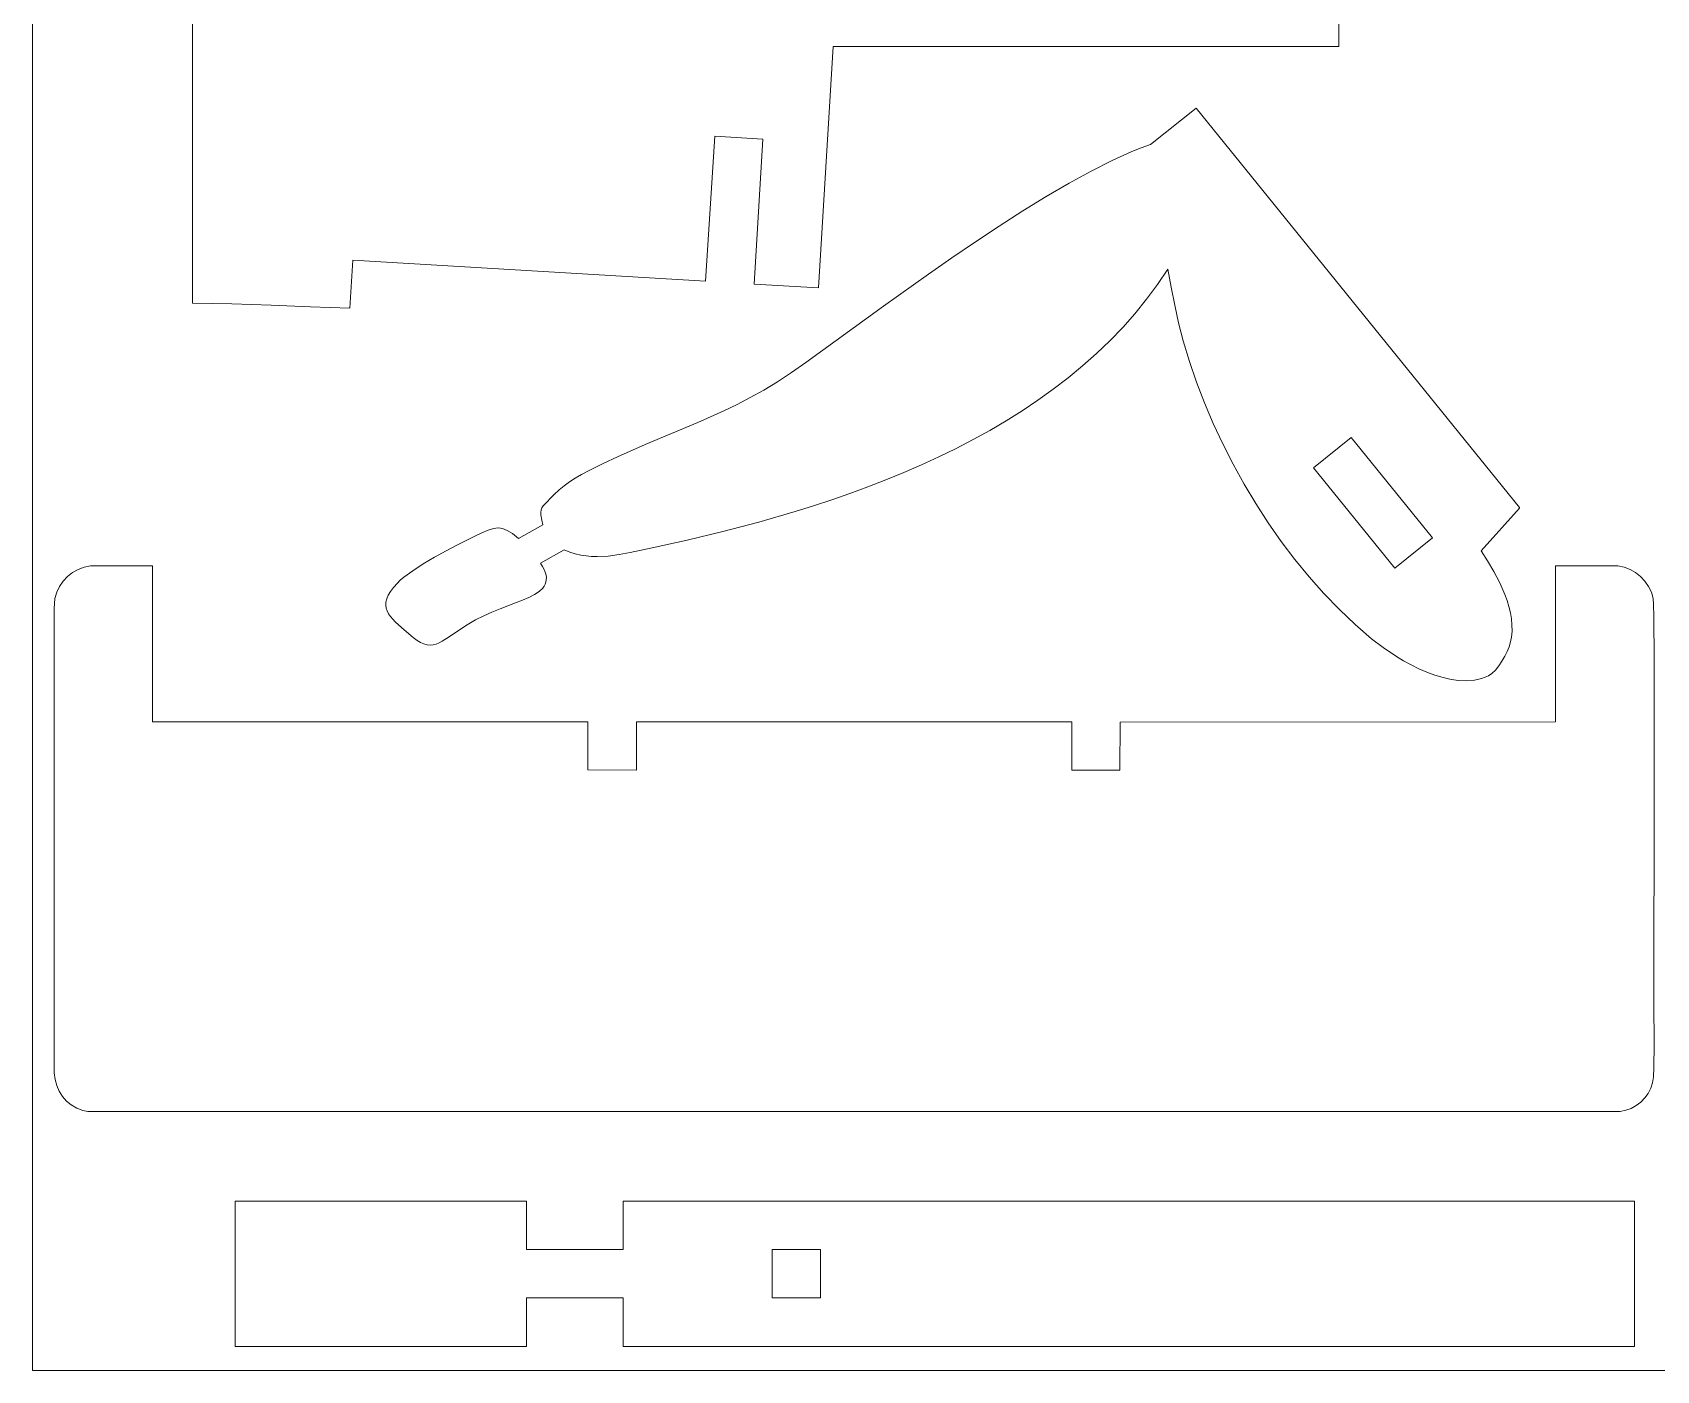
# Model space of a CAD drawing. Header units: centimetres. Extents: x -55 to 59, y -21 to 8.
# Drawn here: x 7.42 to 17.5, y -21.38 to -13.08 of the extents above; entities that cross this region are included whole.
import ezdxf

# ---------------------------------------------------------------- set-up
doc = ezdxf.new("R2010")
doc.units = ezdxf.units.CM
doc.header["$MEASUREMENT"] = 0
doc.layers.add('Camada 1', color=7, linetype='Continuous')

msp = doc.modelspace()

# ---------------------------------------------------------------- linework, layer by layer
at = {"layer": 'Camada 1', "color": 1, "lineweight": 0}
msp.add_lwpolyline([(7.41859, -21.38276), (28.41859, -21.38276), (28.41859, 8.31724), (7.41859, 8.31724), (7.41859, -21.38276)], close=True, dxfattribs=at)
at = {"layer": 'Camada 1', "color": 3, "lineweight": 9}
for points, knots in [([(10.12135, -11.22355), (10.12135, -11.22355), (10.15124, -11.52232), (10.15124, -11.52232), (10.15124, -11.52232), (10.15124, -11.52232), (8.41151, -11.6964), (8.41151, -11.6964), (8.41151, -11.6964), (8.41151, -11.6964), (8.41151, -14.76234), (8.41151, -14.76234), (8.41151, -14.76234), (8.41151, -14.76234), (8.65617, -14.76571), (8.65617, -14.76571), (8.65617, -14.76571), (8.65617, -14.76571), (8.90034, -14.77377), (8.90034, -14.77377), (8.90034, -14.77377), (8.90034, -14.77377), (9.14448, -14.78346), (9.14448, -14.78346), (9.14448, -14.78346), (9.14448, -14.78346), (9.38902, -14.79171), (9.38902, -14.79171), (9.38902, -14.79171), (9.38902, -14.79171), (9.40696, -14.49561), (9.40696, -14.49561), (9.40696, -14.49561), (9.40696, -14.49561), (11.59627, -14.62501), (11.59627, -14.62501), (11.59627, -14.62501), (11.59627, -14.62501), (11.65314, -13.7259), (11.65314, -13.7259), (11.65314, -13.7259), (11.65314, -13.7259), (11.9523, -13.74398), (11.9523, -13.74398), (11.9523, -13.74398), (11.9523, -13.74398), (11.89807, -14.64326), (11.89807, -14.64326), (11.89807, -14.64326), (11.89807, -14.64326), (12.29778, -14.6658), (12.29778, -14.6658), (12.29778, -14.6658), (12.29778, -14.6658), (12.38805, -13.16837), (12.38805, -13.16837), (12.38805, -13.16837), (12.38805, -13.16837), (15.52537, -13.16837), (15.52537, -13.16837), (15.52537, -13.16837), (15.52537, -13.16837), (15.52537, -12.23345), (15.52537, -12.23345), (15.52537, -12.23345), (15.52537, -12.23345), (15.82567, -12.23345), (15.82567, -12.23345), (15.82567, -12.23345), (15.82567, -12.23345), (15.82567, -11.83439), (15.82567, -11.83439), (15.82567, -11.83439), (15.82567, -11.83439), (15.52537, -11.83439), (15.52537, -11.83439), (15.52537, -11.83439), (15.52537, -11.83439), (15.52537, -11.29849), (15.52537, -11.29849), (15.52537, -11.29849), (15.52537, -11.29849), (12.38805, -11.29849), (12.38805, -11.29849), (12.38805, -11.29849), (12.38805, -11.29849), (10.64833, -11.47257), (10.64833, -11.47257), (10.64833, -11.47257), (10.64833, -11.47257), (10.61844, -11.17381), (10.61844, -11.17381), (10.61844, -11.17381), (10.61844, -11.17381), (10.12135, -11.22355), (10.12135, -11.22355)], [0, 0, 0, 0, 0.04, 0.04, 0.04, 0.04, 0.08, 0.08, 0.08, 0.08, 0.12, 0.12, 0.12, 0.12, 0.16, 0.16, 0.16, 0.16, 0.2, 0.2, 0.2, 0.2, 0.24, 0.24, 0.24, 0.24, 0.28, 0.28, 0.28, 0.28, 0.32, 0.32, 0.32, 0.32, 0.36, 0.36, 0.36, 0.36, 0.4, 0.4, 0.4, 0.4, 0.44, 0.44, 0.44, 0.44, 0.48, 0.48, 0.48, 0.48, 0.52, 0.52, 0.52, 0.52, 0.56, 0.56, 0.56, 0.56, 0.6, 0.6, 0.6, 0.6, 0.64, 0.64, 0.64, 0.64, 0.68, 0.68, 0.68, 0.68, 0.72, 0.72, 0.72, 0.72, 0.76, 0.76, 0.76, 0.76, 0.8, 0.8, 0.8, 0.8, 0.84, 0.84, 0.84, 0.84, 0.88, 0.88, 0.88, 0.88, 0.92, 0.92, 0.92, 0.92, 1, 1, 1, 1]), ([(16.40852, -16.29776), (16.40852, -16.29776), (16.64779, -16.03318), (16.64779, -16.03318), (16.64779, -16.03318), (16.64779, -16.03318), (16.64811, -16.02939), (16.64811, -16.02939), (16.64811, -16.02939), (16.64811, -16.02939), (14.6411, -13.55094), (14.6411, -13.55094), (14.6411, -13.55094), (14.6411, -13.55094), (14.35651, -13.77726), (14.35651, -13.77726), (14.35651, -13.77726), (14.35651, -13.77726), (14.30032, -13.79758), (14.30032, -13.79758), (14.30032, -13.79758), (14.30032, -13.79758), (14.24183, -13.821), (14.24183, -13.821), (14.24183, -13.821), (14.24183, -13.821), (14.11858, -13.87649), (14.11858, -13.87649), (14.11858, -13.87649), (14.11858, -13.87649), (13.98804, -13.94239), (13.98804, -13.94239), (13.98804, -13.94239), (13.98804, -13.94239), (13.85152, -14.01733), (13.85152, -14.01733), (13.85152, -14.01733), (13.85152, -14.01733), (13.71029, -14.09997), (13.71029, -14.09997), (13.71029, -14.09997), (13.71029, -14.09997), (13.56569, -14.18897), (13.56569, -14.18897), (13.56569, -14.18897), (13.56569, -14.18897), (13.41898, -14.28295), (13.41898, -14.28295), (13.41898, -14.28295), (13.41898, -14.28295), (13.27146, -14.38057), (13.27146, -14.38057), (13.27146, -14.38057), (13.27146, -14.38057), (13.12444, -14.48048), (13.12444, -14.48048), (13.12444, -14.48048), (13.12444, -14.48048), (12.97922, -14.58132), (12.97922, -14.58132), (12.97922, -14.58132), (12.97922, -14.58132), (12.69932, -14.78038), (12.69932, -14.78038), (12.69932, -14.78038), (12.69932, -14.78038), (12.21803, -15.13017), (12.21803, -15.13017), (12.21803, -15.13017), (12.21803, -15.13017), (12.12889, -15.1925), (12.12889, -15.1925), (12.12889, -15.1925), (12.12889, -15.1925), (12.04195, -15.24894), (12.04195, -15.24894), (12.04195, -15.24894), (12.04195, -15.24894), (11.95689, -15.30017), (11.95689, -15.30017), (11.95689, -15.30017), (11.95689, -15.30017), (11.87336, -15.34686), (11.87336, -15.34686), (11.87336, -15.34686), (11.87336, -15.34686), (11.79103, -15.38971), (11.79103, -15.38971), (11.79103, -15.38971), (11.79103, -15.38971), (11.70957, -15.42939), (11.70957, -15.42939), (11.70957, -15.42939), (11.70957, -15.42939), (11.54793, -15.50194), (11.54793, -15.50194), (11.54793, -15.50194), (11.54793, -15.50194), (11.22037, -15.63886), (11.22037, -15.63886), (11.22037, -15.63886), (11.22037, -15.63886), (11.04913, -15.71411), (11.04913, -15.71411), (11.04913, -15.71411), (11.04913, -15.71411), (10.96047, -15.7558), (10.96047, -15.7558), (10.96047, -15.7558), (10.96047, -15.7558), (10.86934, -15.80112), (10.86934, -15.80112), (10.86934, -15.80112), (10.86934, -15.80112), (10.82514, -15.82457), (10.82514, -15.82457), (10.82514, -15.82457), (10.82514, -15.82457), (10.78607, -15.84722), (10.78607, -15.84722), (10.78607, -15.84722), (10.78607, -15.84722), (10.75084, -15.87001), (10.75084, -15.87001), (10.75084, -15.87001), (10.75084, -15.87001), (10.71817, -15.89387), (10.71817, -15.89387), (10.71817, -15.89387), (10.71817, -15.89387), (10.68677, -15.91974), (10.68677, -15.91974), (10.68677, -15.91974), (10.68677, -15.91974), (10.65536, -15.94855), (10.65536, -15.94855), (10.65536, -15.94855), (10.65536, -15.94855), (10.58731, -16.01876), (10.58731, -16.01876), (10.58731, -16.01876), (10.58731, -16.01876), (10.57927, -16.03069), (10.57927, -16.03069), (10.57927, -16.03069), (10.57927, -16.03069), (10.57477, -16.04439), (10.57477, -16.04439), (10.57477, -16.04439), (10.57477, -16.04439), (10.57316, -16.05937), (10.57316, -16.05937), (10.57316, -16.05937), (10.57316, -16.05937), (10.5738, -16.07516), (10.5738, -16.07516), (10.5738, -16.07516), (10.5738, -16.07516), (10.57925, -16.10729), (10.57925, -16.10729), (10.57925, -16.10729), (10.57925, -16.10729), (10.58596, -16.137), (10.58596, -16.137), (10.58596, -16.137), (10.58596, -16.137), (10.43448, -16.22095), (10.43448, -16.22095), (10.43448, -16.22095), (10.43448, -16.22095), (10.3967, -16.19119), (10.3967, -16.19119), (10.3967, -16.19119), (10.3967, -16.19119), (10.3648, -16.17078), (10.3648, -16.17078), (10.3648, -16.17078), (10.3648, -16.17078), (10.33633, -16.15908), (10.33633, -16.15908), (10.33633, -16.15908), (10.33633, -16.15908), (10.32262, -16.1563), (10.32262, -16.1563), (10.32262, -16.1563), (10.32262, -16.1563), (10.30886, -16.15545), (10.30886, -16.15545), (10.30886, -16.15545), (10.30886, -16.15545), (10.27996, -16.15921), (10.27996, -16.15921), (10.27996, -16.15921), (10.27996, -16.15921), (10.24719, -16.16975), (10.24719, -16.16975), (10.24719, -16.16975), (10.24719, -16.16975), (10.20811, -16.18639), (10.20811, -16.18639), (10.20811, -16.18639), (10.20811, -16.18639), (10.16027, -16.2085), (10.16027, -16.2085), (10.16027, -16.2085), (10.16027, -16.2085), (10.05285, -16.26169), (10.05285, -16.26169), (10.05285, -16.26169), (10.05285, -16.26169), (9.98499, -16.29766), (9.98499, -16.29766), (9.98499, -16.29766), (9.98499, -16.29766), (9.91368, -16.33741), (9.91368, -16.33741), (9.91368, -16.33741), (9.91368, -16.33741), (9.84339, -16.37912), (9.84339, -16.37912), (9.84339, -16.37912), (9.84339, -16.37912), (9.7786, -16.42094), (9.7786, -16.42094), (9.7786, -16.42094), (9.7786, -16.42094), (9.72377, -16.46101), (9.72377, -16.46101), (9.72377, -16.46101), (9.72377, -16.46101), (9.7015, -16.47983), (9.7015, -16.47983), (9.7015, -16.47983), (9.7015, -16.47983), (9.6834, -16.49751), (9.6834, -16.49751), (9.6834, -16.49751), (9.6834, -16.49751), (9.65966, -16.52477), (9.65966, -16.52477), (9.65966, -16.52477), (9.65966, -16.52477), (9.64093, -16.54997), (9.64093, -16.54997), (9.64093, -16.54997), (9.64093, -16.54997), (9.62697, -16.57333), (9.62697, -16.57333), (9.62697, -16.57333), (9.62697, -16.57333), (9.61749, -16.59507), (9.61749, -16.59507), (9.61749, -16.59507), (9.61749, -16.59507), (9.61222, -16.61544), (9.61222, -16.61544), (9.61222, -16.61544), (9.61222, -16.61544), (9.61089, -16.63464), (9.61089, -16.63464), (9.61089, -16.63464), (9.61089, -16.63464), (9.61323, -16.65293), (9.61323, -16.65293), (9.61323, -16.65293), (9.61323, -16.65293), (9.61897, -16.67051), (9.61897, -16.67051), (9.61897, -16.67051), (9.61897, -16.67051), (9.62783, -16.68763), (9.62783, -16.68763), (9.62783, -16.68763), (9.62783, -16.68763), (9.63956, -16.70451), (9.63956, -16.70451), (9.63956, -16.70451), (9.63956, -16.70451), (9.67047, -16.73845), (9.67047, -16.73845), (9.67047, -16.73845), (9.67047, -16.73845), (9.70955, -16.77417), (9.70955, -16.77417), (9.70955, -16.77417), (9.70955, -16.77417), (9.75462, -16.81351), (9.75462, -16.81351), (9.75462, -16.81351), (9.75462, -16.81351), (9.78099, -16.83555), (9.78099, -16.83555), (9.78099, -16.83555), (9.78099, -16.83555), (9.80511, -16.85308), (9.80511, -16.85308), (9.80511, -16.85308), (9.80511, -16.85308), (9.82734, -16.86632), (9.82734, -16.86632), (9.82734, -16.86632), (9.82734, -16.86632), (9.84805, -16.87553), (9.84805, -16.87553), (9.84805, -16.87553), (9.84805, -16.87553), (9.86763, -16.88091), (9.86763, -16.88091), (9.86763, -16.88091), (9.86763, -16.88091), (9.88646, -16.88273), (9.88646, -16.88273), (9.88646, -16.88273), (9.88646, -16.88273), (9.90492, -16.88121), (9.90492, -16.88121), (9.90492, -16.88121), (9.90492, -16.88121), (9.92339, -16.87658), (9.92339, -16.87658), (9.92339, -16.87658), (9.92339, -16.87658), (9.94225, -16.86908), (9.94225, -16.86908), (9.94225, -16.86908), (9.94225, -16.86908), (9.96189, -16.85894), (9.96189, -16.85894), (9.96189, -16.85894), (9.96189, -16.85894), (10.00499, -16.8317), (10.00499, -16.8317), (10.00499, -16.8317), (10.00499, -16.8317), (10.05575, -16.79674), (10.05575, -16.79674), (10.05575, -16.79674), (10.05575, -16.79674), (10.11721, -16.75591), (10.11721, -16.75591), (10.11721, -16.75591), (10.11721, -16.75591), (10.16756, -16.72638), (10.16756, -16.72638), (10.16756, -16.72638), (10.16756, -16.72638), (10.21883, -16.70045), (10.21883, -16.70045), (10.21883, -16.70045), (10.21883, -16.70045), (10.27017, -16.67751), (10.27017, -16.67751), (10.27017, -16.67751), (10.27017, -16.67751), (10.32079, -16.65695), (10.32079, -16.65695), (10.32079, -16.65695), (10.32079, -16.65695), (10.4165, -16.62054), (10.4165, -16.62054), (10.4165, -16.62054), (10.4165, -16.62054), (10.45998, -16.60347), (10.45998, -16.60347), (10.45998, -16.60347), (10.45998, -16.60347), (10.49942, -16.58633), (10.49942, -16.58633), (10.49942, -16.58633), (10.49942, -16.58633), (10.53402, -16.56851), (10.53402, -16.56851), (10.53402, -16.56851), (10.53402, -16.56851), (10.56295, -16.54942), (10.56295, -16.54942), (10.56295, -16.54942), (10.56295, -16.54942), (10.5854, -16.52842), (10.5854, -16.52842), (10.5854, -16.52842), (10.5854, -16.52842), (10.59394, -16.51702), (10.59394, -16.51702), (10.59394, -16.51702), (10.59394, -16.51702), (10.60054, -16.50492), (10.60054, -16.50492), (10.60054, -16.50492), (10.60054, -16.50492), (10.60512, -16.49204), (10.60512, -16.49204), (10.60512, -16.49204), (10.60512, -16.49204), (10.60756, -16.4783), (10.60756, -16.4783), (10.60756, -16.4783), (10.60756, -16.4783), (10.60775, -16.46363), (10.60775, -16.46363), (10.60775, -16.46363), (10.60775, -16.46363), (10.60561, -16.44794), (10.60561, -16.44794), (10.60561, -16.44794), (10.60561, -16.44794), (10.60103, -16.43118), (10.60103, -16.43118), (10.60103, -16.43118), (10.60103, -16.43118), (10.59389, -16.41325), (10.59389, -16.41325), (10.59389, -16.41325), (10.59389, -16.41325), (10.58411, -16.39409), (10.58411, -16.39409), (10.58411, -16.39409), (10.58411, -16.39409), (10.57158, -16.3736), (10.57158, -16.3736), (10.57158, -16.3736), (10.57158, -16.3736), (10.71917, -16.29177), (10.71917, -16.29177), (10.71917, -16.29177), (10.71917, -16.29177), (10.75311, -16.30557), (10.75311, -16.30557), (10.75311, -16.30557), (10.75311, -16.30557), (10.78704, -16.31634), (10.78704, -16.31634), (10.78704, -16.31634), (10.78704, -16.31634), (10.82097, -16.3243), (10.82097, -16.3243), (10.82097, -16.3243), (10.82097, -16.3243), (10.85493, -16.3297), (10.85493, -16.3297), (10.85493, -16.3297), (10.85493, -16.3297), (10.88889, -16.33277), (10.88889, -16.33277), (10.88889, -16.33277), (10.88889, -16.33277), (10.92288, -16.33374), (10.92288, -16.33374), (10.92288, -16.33374), (10.92288, -16.33374), (10.99094, -16.33027), (10.99094, -16.33027), (10.99094, -16.33027), (10.99094, -16.33027), (11.05917, -16.32116), (11.05917, -16.32116), (11.05917, -16.32116), (11.05917, -16.32116), (11.12761, -16.30827), (11.12761, -16.30827), (11.12761, -16.30827), (11.12761, -16.30827), (11.26532, -16.27849), (11.26532, -16.27849), (11.26532, -16.27849), (11.26532, -16.27849), (11.48172, -16.23151), (11.48172, -16.23151), (11.48172, -16.23151), (11.48172, -16.23151), (11.70272, -16.17891), (11.70272, -16.17891), (11.70272, -16.17891), (11.70272, -16.17891), (11.92687, -16.12014), (11.92687, -16.12014), (11.92687, -16.12014), (11.92687, -16.12014), (12.15272, -16.05465), (12.15272, -16.05465), (12.15272, -16.05465), (12.15272, -16.05465), (12.26582, -16.01922), (12.26582, -16.01922), (12.26582, -16.01922), (12.26582, -16.01922), (12.37881, -15.98193), (12.37881, -15.98193), (12.37881, -15.98193), (12.37881, -15.98193), (12.49147, -15.94268), (12.49147, -15.94268), (12.49147, -15.94268), (12.49147, -15.94268), (12.60367, -15.90141), (12.60367, -15.90141), (12.60367, -15.90141), (12.60367, -15.90141), (12.7152, -15.85807), (12.7152, -15.85807), (12.7152, -15.85807), (12.7152, -15.85807), (12.82587, -15.81258), (12.82587, -15.81258), (12.82587, -15.81258), (12.82587, -15.81258), (12.93552, -15.76488), (12.93552, -15.76488), (12.93552, -15.76488), (12.93552, -15.76488), (13.04395, -15.71489), (13.04395, -15.71489), (13.04395, -15.71489), (13.04395, -15.71489), (13.151, -15.66254), (13.151, -15.66254), (13.151, -15.66254), (13.151, -15.66254), (13.25647, -15.60779), (13.25647, -15.60779), (13.25647, -15.60779), (13.25647, -15.60779), (13.36018, -15.55054), (13.36018, -15.55054), (13.36018, -15.55054), (13.36018, -15.55054), (13.46195, -15.49074), (13.46195, -15.49074), (13.46195, -15.49074), (13.46195, -15.49074), (13.5616, -15.42833), (13.5616, -15.42833), (13.5616, -15.42833), (13.5616, -15.42833), (13.65894, -15.36322), (13.65894, -15.36322), (13.65894, -15.36322), (13.65894, -15.36322), (13.75381, -15.29537), (13.75381, -15.29537), (13.75381, -15.29537), (13.75381, -15.29537), (13.846, -15.22469), (13.846, -15.22469), (13.846, -15.22469), (13.846, -15.22469), (13.93536, -15.15112), (13.93536, -15.15112), (13.93536, -15.15112), (13.93536, -15.15112), (14.02167, -15.07459), (14.02167, -15.07459), (14.02167, -15.07459), (14.02167, -15.07459), (14.10478, -14.99504), (14.10478, -14.99504), (14.10478, -14.99504), (14.10478, -14.99504), (14.1845, -14.9124), (14.1845, -14.9124), (14.1845, -14.9124), (14.1845, -14.9124), (14.26064, -14.8266), (14.26064, -14.8266), (14.26064, -14.8266), (14.26064, -14.8266), (14.33304, -14.73757), (14.33304, -14.73757), (14.33304, -14.73757), (14.33304, -14.73757), (14.40148, -14.64525), (14.40148, -14.64525), (14.40148, -14.64525), (14.40148, -14.64525), (14.46581, -14.54957), (14.46581, -14.54957), (14.46581, -14.54957), (14.46581, -14.54957), (14.48615, -14.66261), (14.48615, -14.66261), (14.48615, -14.66261), (14.48615, -14.66261), (14.50732, -14.77342), (14.50732, -14.77342), (14.50732, -14.77342), (14.50732, -14.77342), (14.53141, -14.88391), (14.53141, -14.88391), (14.53141, -14.88391), (14.53141, -14.88391), (14.5605, -14.99602), (14.5605, -14.99602), (14.5605, -14.99602), (14.5605, -14.99602), (14.59933, -15.12348), (14.59933, -15.12348), (14.59933, -15.12348), (14.59933, -15.12348), (14.64348, -15.25147), (14.64348, -15.25147), (14.64348, -15.25147), (14.64348, -15.25147), (14.69278, -15.37952), (14.69278, -15.37952), (14.69278, -15.37952), (14.69278, -15.37952), (14.74708, -15.50719), (14.74708, -15.50719), (14.74708, -15.50719), (14.74708, -15.50719), (14.8062, -15.63401), (14.8062, -15.63401), (14.8062, -15.63401), (14.8062, -15.63401), (14.87, -15.75955), (14.87, -15.75955), (14.87, -15.75955), (14.87, -15.75955), (14.93831, -15.88331), (14.93831, -15.88331), (14.93831, -15.88331), (14.93831, -15.88331), (15.01098, -16.00487), (15.01098, -16.00487), (15.01098, -16.00487), (15.01098, -16.00487), (15.08783, -16.12376), (15.08783, -16.12376), (15.08783, -16.12376), (15.08783, -16.12376), (15.16872, -16.23952), (15.16872, -16.23952), (15.16872, -16.23952), (15.16872, -16.23952), (15.25346, -16.3517), (15.25346, -16.3517), (15.25346, -16.3517), (15.25346, -16.3517), (15.34192, -16.45984), (15.34192, -16.45984), (15.34192, -16.45984), (15.34192, -16.45984), (15.43394, -16.5635), (15.43394, -16.5635), (15.43394, -16.5635), (15.43394, -16.5635), (15.52933, -16.66219), (15.52933, -16.66219), (15.52933, -16.66219), (15.52933, -16.66219), (15.62795, -16.75549), (15.62795, -16.75549), (15.62795, -16.75549), (15.62795, -16.75549), (15.72963, -16.84292), (15.72963, -16.84292), (15.72963, -16.84292), (15.72963, -16.84292), (15.80034, -16.89704), (15.80034, -16.89704), (15.80034, -16.89704), (15.80034, -16.89704), (15.88322, -16.95259), (15.88322, -16.95259), (15.88322, -16.95259), (15.88322, -16.95259), (15.92821, -16.97954), (15.92821, -16.97954), (15.92821, -16.97954), (15.92821, -16.97954), (15.97503, -17.00522), (15.97503, -17.00522), (15.97503, -17.00522), (15.97503, -17.00522), (16.02328, -17.02908), (16.02328, -17.02908), (16.02328, -17.02908), (16.02328, -17.02908), (16.07255, -17.05058), (16.07255, -17.05058), (16.07255, -17.05058), (16.07255, -17.05058), (16.12244, -17.06918), (16.12244, -17.06918), (16.12244, -17.06918), (16.12244, -17.06918), (16.17255, -17.08434), (16.17255, -17.08434), (16.17255, -17.08434), (16.17255, -17.08434), (16.22246, -17.09551), (16.22246, -17.09551), (16.22246, -17.09551), (16.22246, -17.09551), (16.27179, -17.10215), (16.27179, -17.10215), (16.27179, -17.10215), (16.27179, -17.10215), (16.32012, -17.10371), (16.32012, -17.10371), (16.32012, -17.10371), (16.32012, -17.10371), (16.36706, -17.09966), (16.36706, -17.09966), (16.36706, -17.09966), (16.36706, -17.09966), (16.41219, -17.08945), (16.41219, -17.08945), (16.41219, -17.08945), (16.41219, -17.08945), (16.43395, -17.08187), (16.43395, -17.08187), (16.43395, -17.08187), (16.43395, -17.08187), (16.45512, -17.07254), (16.45512, -17.07254), (16.45512, -17.07254), (16.45512, -17.07254), (16.4766, -17.05823), (16.4766, -17.05823), (16.4766, -17.05823), (16.4766, -17.05823), (16.49809, -17.03731), (16.49809, -17.03731), (16.49809, -17.03731), (16.49809, -17.03731), (16.51894, -17.01151), (16.51894, -17.01151), (16.51894, -17.01151), (16.51894, -17.01151), (16.53847, -16.98257), (16.53847, -16.98257), (16.53847, -16.98257), (16.53847, -16.98257), (16.55601, -16.95221), (16.55601, -16.95221), (16.55601, -16.95221), (16.55601, -16.95221), (16.57092, -16.92217), (16.57092, -16.92217), (16.57092, -16.92217), (16.57092, -16.92217), (16.58254, -16.89418), (16.58254, -16.89418), (16.58254, -16.89418), (16.58254, -16.89418), (16.5902, -16.86998), (16.5902, -16.86998), (16.5902, -16.86998), (16.5902, -16.86998), (16.59744, -16.83281), (16.59744, -16.83281), (16.59744, -16.83281), (16.59744, -16.83281), (16.60083, -16.79528), (16.60083, -16.79528), (16.60083, -16.79528), (16.60083, -16.79528), (16.60066, -16.75752), (16.60066, -16.75752), (16.60066, -16.75752), (16.60066, -16.75752), (16.59723, -16.71964), (16.59723, -16.71964), (16.59723, -16.71964), (16.59723, -16.71964), (16.59082, -16.68176), (16.59082, -16.68176), (16.59082, -16.68176), (16.59082, -16.68176), (16.58175, -16.64398), (16.58175, -16.64398), (16.58175, -16.64398), (16.58175, -16.64398), (16.57029, -16.60644), (16.57029, -16.60644), (16.57029, -16.60644), (16.57029, -16.60644), (16.55673, -16.56924), (16.55673, -16.56924), (16.55673, -16.56924), (16.55673, -16.56924), (16.52455, -16.49632), (16.52455, -16.49632), (16.52455, -16.49632), (16.52455, -16.49632), (16.48755, -16.42616), (16.48755, -16.42616), (16.48755, -16.42616), (16.48755, -16.42616), (16.44809, -16.35966), (16.44809, -16.35966), (16.44809, -16.35966), (16.44809, -16.35966), (16.40852, -16.29776), (16.40852, -16.29776)], [0, 0, 0, 0, 0.005, 0.005, 0.005, 0.005, 0.01, 0.01, 0.01, 0.01, 0.015, 0.015, 0.015, 0.015, 0.02, 0.02, 0.02, 0.02, 0.025, 0.025, 0.025, 0.025, 0.03, 0.03, 0.03, 0.03, 0.035, 0.035, 0.035, 0.035, 0.04, 0.04, 0.04, 0.04, 0.045, 0.045, 0.045, 0.045, 0.05, 0.05, 0.05, 0.05, 0.055, 0.055, 0.055, 0.055, 0.06, 0.06, 0.06, 0.06, 0.065, 0.065, 0.065, 0.065, 0.07, 0.07, 0.07, 0.07, 0.075, 0.075, 0.075, 0.075, 0.08, 0.08, 0.08, 0.08, 0.085, 0.085, 0.085, 0.085, 0.09, 0.09, 0.09, 0.09, 0.095, 0.095, 0.095, 0.095, 0.1, 0.1, 0.1, 0.1, 0.105, 0.105, 0.105, 0.105, 0.11, 0.11, 0.11, 0.11, 0.115, 0.115, 0.115, 0.115, 0.12, 0.12, 0.12, 0.12, 0.125, 0.125, 0.125, 0.125, 0.13, 0.13, 0.13, 0.13, 0.135, 0.135, 0.135, 0.135, 0.14, 0.14, 0.14, 0.14, 0.145, 0.145, 0.145, 0.145, 0.15, 0.15, 0.15, 0.15, 0.155, 0.155, 0.155, 0.155, 0.16, 0.16, 0.16, 0.16, 0.165, 0.165, 0.165, 0.165, 0.17, 0.17, 0.17, 0.17, 0.175, 0.175, 0.175, 0.175, 0.18, 0.18, 0.18, 0.18, 0.185, 0.185, 0.185, 0.185, 0.19, 0.19, 0.19, 0.19, 0.195, 0.195, 0.195, 0.195, 0.2, 0.2, 0.2, 0.2, 0.205, 0.205, 0.205, 0.205, 0.21, 0.21, 0.21, 0.21, 0.215, 0.215, 0.215, 0.215, 0.22, 0.22, 0.22, 0.22, 0.225, 0.225, 0.225, 0.225, 0.23, 0.23, 0.23, 0.23, 0.235, 0.235, 0.235, 0.235, 0.24, 0.24, 0.24, 0.24, 0.245, 0.245, 0.245, 0.245, 0.25, 0.25, 0.25, 0.25, 0.255, 0.255, 0.255, 0.255, 0.26, 0.26, 0.26, 0.26, 0.265, 0.265, 0.265, 0.265, 0.27, 0.27, 0.27, 0.27, 0.275, 0.275, 0.275, 0.275, 0.28, 0.28, 0.28, 0.28, 0.285, 0.285, 0.285, 0.285, 0.29, 0.29, 0.29, 0.29, 0.295, 0.295, 0.295, 0.295, 0.3, 0.3, 0.3, 0.3, 0.305, 0.305, 0.305, 0.305, 0.31, 0.31, 0.31, 0.31, 0.315, 0.315, 0.315, 0.315, 0.32, 0.32, 0.32, 0.32, 0.325, 0.325, 0.325, 0.325, 0.33, 0.33, 0.33, 0.33, 0.335, 0.335, 0.335, 0.335, 0.34, 0.34, 0.34, 0.34, 0.345, 0.345, 0.345, 0.345, 0.35, 0.35, 0.35, 0.35, 0.355, 0.355, 0.355, 0.355, 0.36, 0.36, 0.36, 0.36, 0.365, 0.365, 0.365, 0.365, 0.37, 0.37, 0.37, 0.37, 0.375, 0.375, 0.375, 0.375, 0.38, 0.38, 0.38, 0.38, 0.385, 0.385, 0.385, 0.385, 0.39, 0.39, 0.39, 0.39, 0.395, 0.395, 0.395, 0.395, 0.4, 0.4, 0.4, 0.4, 0.405, 0.405, 0.405, 0.405, 0.41, 0.41, 0.41, 0.41, 0.415, 0.415, 0.415, 0.415, 0.42, 0.42, 0.42, 0.42, 0.425, 0.425, 0.425, 0.425, 0.43, 0.43, 0.43, 0.43, 0.435, 0.435, 0.435, 0.435, 0.44, 0.44, 0.44, 0.44, 0.445, 0.445, 0.445, 0.445, 0.45, 0.45, 0.45, 0.45, 0.455, 0.455, 0.455, 0.455, 0.46, 0.46, 0.46, 0.46, 0.465, 0.465, 0.465, 0.465, 0.47, 0.47, 0.47, 0.47, 0.475, 0.475, 0.475, 0.475, 0.48, 0.48, 0.48, 0.48, 0.485, 0.485, 0.485, 0.485, 0.49, 0.49, 0.49, 0.49, 0.495, 0.495, 0.495, 0.495, 0.5, 0.5, 0.5, 0.5, 0.505, 0.505, 0.505, 0.505, 0.51, 0.51, 0.51, 0.51, 0.515, 0.515, 0.515, 0.515, 0.52, 0.52, 0.52, 0.52, 0.525, 0.525, 0.525, 0.525, 0.53, 0.53, 0.53, 0.53, 0.535, 0.535, 0.535, 0.535, 0.54, 0.54, 0.54, 0.54, 0.545, 0.545, 0.545, 0.545, 0.55, 0.55, 0.55, 0.55, 0.555, 0.555, 0.555, 0.555, 0.56, 0.56, 0.56, 0.56, 0.565, 0.565, 0.565, 0.565, 0.57, 0.57, 0.57, 0.57, 0.575, 0.575, 0.575, 0.575, 0.58, 0.58, 0.58, 0.58, 0.585, 0.585, 0.585, 0.585, 0.59, 0.59, 0.59, 0.59, 0.595, 0.595, 0.595, 0.595, 0.6, 0.6, 0.6, 0.6, 0.605, 0.605, 0.605, 0.605, 0.61, 0.61, 0.61, 0.61, 0.615, 0.615, 0.615, 0.615, 0.62, 0.62, 0.62, 0.62, 0.625, 0.625, 0.625, 0.625, 0.63, 0.63, 0.63, 0.63, 0.635, 0.635, 0.635, 0.635, 0.64, 0.64, 0.64, 0.64, 0.645, 0.645, 0.645, 0.645, 0.65, 0.65, 0.65, 0.65, 0.655, 0.655, 0.655, 0.655, 0.66, 0.66, 0.66, 0.66, 0.665, 0.665, 0.665, 0.665, 0.67, 0.67, 0.67, 0.67, 0.675, 0.675, 0.675, 0.675, 0.68, 0.68, 0.68, 0.68, 0.685, 0.685, 0.685, 0.685, 0.69, 0.69, 0.69, 0.69, 0.695, 0.695, 0.695, 0.695, 0.7, 0.7, 0.7, 0.7, 0.705, 0.705, 0.705, 0.705, 0.71, 0.71, 0.71, 0.71, 0.715, 0.715, 0.715, 0.715, 0.72, 0.72, 0.72, 0.72, 0.725, 0.725, 0.725, 0.725, 0.73, 0.73, 0.73, 0.73, 0.735, 0.735, 0.735, 0.735, 0.74, 0.74, 0.74, 0.74, 0.745, 0.745, 0.745, 0.745, 0.75, 0.75, 0.75, 0.75, 0.755, 0.755, 0.755, 0.755, 0.76, 0.76, 0.76, 0.76, 0.765, 0.765, 0.765, 0.765, 0.77, 0.77, 0.77, 0.77, 0.775, 0.775, 0.775, 0.775, 0.78, 0.78, 0.78, 0.78, 0.785, 0.785, 0.785, 0.785, 0.79, 0.79, 0.79, 0.79, 0.795, 0.795, 0.795, 0.795, 0.8, 0.8, 0.8, 0.8, 0.805, 0.805, 0.805, 0.805, 0.81, 0.81, 0.81, 0.81, 0.815, 0.815, 0.815, 0.815, 0.82, 0.82, 0.82, 0.82, 0.825, 0.825, 0.825, 0.825, 0.83, 0.83, 0.83, 0.83, 0.835, 0.835, 0.835, 0.835, 0.84, 0.84, 0.84, 0.84, 0.845, 0.845, 0.845, 0.845, 0.85, 0.85, 0.85, 0.85, 0.855, 0.855, 0.855, 0.855, 0.86, 0.86, 0.86, 0.86, 0.865, 0.865, 0.865, 0.865, 0.87, 0.87, 0.87, 0.87, 0.875, 0.875, 0.875, 0.875, 0.88, 0.88, 0.88, 0.88, 0.885, 0.885, 0.885, 0.885, 0.89, 0.89, 0.89, 0.89, 0.895, 0.895, 0.895, 0.895, 0.9, 0.9, 0.9, 0.9, 0.905, 0.905, 0.905, 0.905, 0.91, 0.91, 0.91, 0.91, 0.915, 0.915, 0.915, 0.915, 0.92, 0.92, 0.92, 0.92, 0.925, 0.925, 0.925, 0.925, 0.93, 0.93, 0.93, 0.93, 0.935, 0.935, 0.935, 0.935, 0.94, 0.94, 0.94, 0.94, 0.945, 0.945, 0.945, 0.945, 0.95, 0.95, 0.95, 0.95, 0.955, 0.955, 0.955, 0.955, 0.96, 0.96, 0.96, 0.96, 0.965, 0.965, 0.965, 0.965, 0.97, 0.97, 0.97, 0.97, 0.975, 0.975, 0.975, 0.975, 0.98, 0.98, 0.98, 0.98, 0.985, 0.985, 0.985, 0.985, 0.99, 0.99, 0.99, 0.99, 1, 1, 1, 1]), ([(13.86805, -17.3584), (13.86805, -17.3584), (11.16691, -17.3584), (11.16691, -17.3584), (11.16691, -17.3584), (11.16691, -17.3584), (11.16642, -17.65813), (11.16642, -17.65813), (11.16642, -17.65813), (11.16642, -17.65813), (10.86617, -17.657), (10.86617, -17.657), (10.86617, -17.657), (10.86617, -17.657), (10.86617, -17.35856), (10.86617, -17.35856), (10.86617, -17.35856), (10.86617, -17.35856), (8.16404, -17.35799), (8.16404, -17.35799), (8.16404, -17.35799), (8.16404, -17.35799), (8.16404, -16.39047), (8.16404, -16.39047), (8.16404, -16.39047), (8.16404, -16.39047), (7.77828, -16.39173), (7.77828, -16.39173), (7.77828, -16.39173), (7.77828, -16.39173), (7.73908, -16.39969), (7.73908, -16.39969), (7.73908, -16.39969), (7.73908, -16.39969), (7.70187, -16.4137), (7.70187, -16.4137), (7.70187, -16.4137), (7.70187, -16.4137), (7.66732, -16.43319), (7.66732, -16.43319), (7.66732, -16.43319), (7.66732, -16.43319), (7.6361, -16.45762), (7.6361, -16.45762), (7.6361, -16.45762), (7.6361, -16.45762), (7.6089, -16.48641), (7.6089, -16.48641), (7.6089, -16.48641), (7.6089, -16.48641), (7.58637, -16.51902), (7.58637, -16.51902), (7.58637, -16.51902), (7.58637, -16.51902), (7.5692, -16.55487), (7.5692, -16.55487), (7.5692, -16.55487), (7.5692, -16.55487), (7.55807, -16.59341), (7.55807, -16.59341), (7.55807, -16.59341), (7.55807, -16.59341), (7.55355, -16.65634), (7.55355, -16.65634), (7.55355, -16.65634), (7.55355, -16.65634), (7.55389, -19.53687), (7.55389, -19.53687), (7.55389, -19.53687), (7.55389, -19.53687), (7.55909, -19.57714), (7.55909, -19.57714), (7.55909, -19.57714), (7.55909, -19.57714), (7.56928, -19.61528), (7.56928, -19.61528), (7.56928, -19.61528), (7.56928, -19.61528), (7.58439, -19.65075), (7.58439, -19.65075), (7.58439, -19.65075), (7.58439, -19.65075), (7.60437, -19.683), (7.60437, -19.683), (7.60437, -19.683), (7.60437, -19.683), (7.62916, -19.71148), (7.62916, -19.71148), (7.62916, -19.71148), (7.62916, -19.71148), (7.65872, -19.73565), (7.65872, -19.73565), (7.65872, -19.73565), (7.65872, -19.73565), (7.69299, -19.75497), (7.69299, -19.75497), (7.69299, -19.75497), (7.69299, -19.75497), (7.7319, -19.76888), (7.7319, -19.76888), (7.7319, -19.76888), (7.7319, -19.76888), (7.76273, -19.77499), (7.76273, -19.77499), (7.76273, -19.77499), (7.76273, -19.77499), (17.27256, -19.77505), (17.27256, -19.77505), (17.27256, -19.77505), (17.27256, -19.77505), (17.30677, -19.76859), (17.30677, -19.76859), (17.30677, -19.76859), (17.30677, -19.76859), (17.33982, -19.75641), (17.33982, -19.75641), (17.33982, -19.75641), (17.33982, -19.75641), (17.37099, -19.73916), (17.37099, -19.73916), (17.37099, -19.73916), (17.37099, -19.73916), (17.39956, -19.71748), (17.39956, -19.71748), (17.39956, -19.71748), (17.39956, -19.71748), (17.42479, -19.69199), (17.42479, -19.69199), (17.42479, -19.69199), (17.42479, -19.69199), (17.44596, -19.66334), (17.44596, -19.66334), (17.44596, -19.66334), (17.44596, -19.66334), (17.46235, -19.63216), (17.46235, -19.63216), (17.46235, -19.63216), (17.46235, -19.63216), (17.47322, -19.59908), (17.47322, -19.59908), (17.47322, -19.59908), (17.47322, -19.59908), (17.47841, -19.56088), (17.47841, -19.56088), (17.47841, -19.56088), (17.47841, -19.56088), (17.48161, -19.50429), (17.48161, -19.50429), (17.48161, -19.50429), (17.48161, -19.50429), (17.48363, -19.35914), (17.48363, -19.35914), (17.48363, -19.35914), (17.48363, -19.35914), (17.48142, -19.10306), (17.48142, -19.10306), (17.48142, -19.10306), (17.48142, -19.10306), (17.48359, -17.77371), (17.48359, -17.77371), (17.48359, -17.77371), (17.48359, -17.77371), (17.48259, -16.9743), (17.48259, -16.9743), (17.48259, -16.9743), (17.48259, -16.9743), (17.48049, -16.70772), (17.48049, -16.70772), (17.48049, -16.70772), (17.48049, -16.70772), (17.47891, -16.62855), (17.47891, -16.62855), (17.47891, -16.62855), (17.47891, -16.62855), (17.47691, -16.59341), (17.47691, -16.59341), (17.47691, -16.59341), (17.47691, -16.59341), (17.46579, -16.55487), (17.46579, -16.55487), (17.46579, -16.55487), (17.46579, -16.55487), (17.44862, -16.51902), (17.44862, -16.51902), (17.44862, -16.51902), (17.44862, -16.51902), (17.4261, -16.48641), (17.4261, -16.48641), (17.4261, -16.48641), (17.4261, -16.48641), (17.39888, -16.45762), (17.39888, -16.45762), (17.39888, -16.45762), (17.39888, -16.45762), (17.36766, -16.43319), (17.36766, -16.43319), (17.36766, -16.43319), (17.36766, -16.43319), (17.33311, -16.4137), (17.33311, -16.4137), (17.33311, -16.4137), (17.33311, -16.4137), (17.29589, -16.39969), (17.29589, -16.39969), (17.29589, -16.39969), (17.29589, -16.39969), (17.2567, -16.39173), (17.2567, -16.39173), (17.2567, -16.39173), (17.2567, -16.39173), (16.87093, -16.39047), (16.87093, -16.39047), (16.87093, -16.39047), (16.87093, -16.39047), (16.87093, -17.35799), (16.87093, -17.35799), (16.87093, -17.35799), (16.87093, -17.35799), (14.16878, -17.36099), (14.16878, -17.36099), (14.16878, -17.36099), (14.16878, -17.36099), (14.16745, -17.65862), (14.16745, -17.65862), (14.16745, -17.65862), (14.16745, -17.65862), (13.86855, -17.65813), (13.86855, -17.65813), (13.86855, -17.65813), (13.86855, -17.65813), (13.86805, -17.3584), (13.86805, -17.3584)], [0, 0, 0, 0, 0.01694915, 0.01694915, 0.01694915, 0.01694915, 0.03389831, 0.03389831, 0.03389831, 0.03389831, 0.05084746, 0.05084746, 0.05084746, 0.05084746, 0.06779661, 0.06779661, 0.06779661, 0.06779661, 0.08474576, 0.08474576, 0.08474576, 0.08474576, 0.10169492, 0.10169492, 0.10169492, 0.10169492, 0.11864407, 0.11864407, 0.11864407, 0.11864407, 0.13559322, 0.13559322, 0.13559322, 0.13559322, 0.15254237, 0.15254237, 0.15254237, 0.15254237, 0.16949153, 0.16949153, 0.16949153, 0.16949153, 0.18644068, 0.18644068, 0.18644068, 0.18644068, 0.20338983, 0.20338983, 0.20338983, 0.20338983, 0.22033898, 0.22033898, 0.22033898, 0.22033898, 0.23728814, 0.23728814, 0.23728814, 0.23728814, 0.25423729, 0.25423729, 0.25423729, 0.25423729, 0.27118644, 0.27118644, 0.27118644, 0.27118644, 0.28813559, 0.28813559, 0.28813559, 0.28813559, 0.30508475, 0.30508475, 0.30508475, 0.30508475, 0.3220339, 0.3220339, 0.3220339, 0.3220339, 0.33898305, 0.33898305, 0.33898305, 0.33898305, 0.3559322, 0.3559322, 0.3559322, 0.3559322, 0.37288136, 0.37288136, 0.37288136, 0.37288136, 0.38983051, 0.38983051, 0.38983051, 0.38983051, 0.40677966, 0.40677966, 0.40677966, 0.40677966, 0.42372881, 0.42372881, 0.42372881, 0.42372881, 0.44067797, 0.44067797, 0.44067797, 0.44067797, 0.45762712, 0.45762712, 0.45762712, 0.45762712, 0.47457627, 0.47457627, 0.47457627, 0.47457627, 0.49152542, 0.49152542, 0.49152542, 0.49152542, 0.50847458, 0.50847458, 0.50847458, 0.50847458, 0.52542373, 0.52542373, 0.52542373, 0.52542373, 0.54237288, 0.54237288, 0.54237288, 0.54237288, 0.55932203, 0.55932203, 0.55932203, 0.55932203, 0.57627119, 0.57627119, 0.57627119, 0.57627119, 0.59322034, 0.59322034, 0.59322034, 0.59322034, 0.61016949, 0.61016949, 0.61016949, 0.61016949, 0.62711864, 0.62711864, 0.62711864, 0.62711864, 0.6440678, 0.6440678, 0.6440678, 0.6440678, 0.66101695, 0.66101695, 0.66101695, 0.66101695, 0.6779661, 0.6779661, 0.6779661, 0.6779661, 0.69491525, 0.69491525, 0.69491525, 0.69491525, 0.71186441, 0.71186441, 0.71186441, 0.71186441, 0.72881356, 0.72881356, 0.72881356, 0.72881356, 0.74576271, 0.74576271, 0.74576271, 0.74576271, 0.76271186, 0.76271186, 0.76271186, 0.76271186, 0.77966102, 0.77966102, 0.77966102, 0.77966102, 0.79661017, 0.79661017, 0.79661017, 0.79661017, 0.81355932, 0.81355932, 0.81355932, 0.81355932, 0.83050847, 0.83050847, 0.83050847, 0.83050847, 0.84745763, 0.84745763, 0.84745763, 0.84745763, 0.86440678, 0.86440678, 0.86440678, 0.86440678, 0.88135593, 0.88135593, 0.88135593, 0.88135593, 0.89830508, 0.89830508, 0.89830508, 0.89830508, 0.91525424, 0.91525424, 0.91525424, 0.91525424, 0.93220339, 0.93220339, 0.93220339, 0.93220339, 0.94915254, 0.94915254, 0.94915254, 0.94915254, 0.96610169, 0.96610169, 0.96610169, 0.96610169, 1, 1, 1, 1]), ([(8.67601, -21.23314), (8.67601, -21.23314), (10.48397, -21.23314), (10.48397, -21.23314), (10.48397, -21.23314), (10.48397, -21.23314), (10.48397, -20.93289), (10.48397, -20.93289), (10.48397, -20.93289), (10.48397, -20.93289), (11.08449, -20.93289), (11.08449, -20.93289), (11.08449, -20.93289), (11.08449, -20.93289), (11.08449, -21.23314), (11.08449, -21.23314), (11.08449, -21.23314), (11.08449, -21.23314), (17.36117, -21.23314), (17.36117, -21.23314), (17.36117, -21.23314), (17.36117, -21.23314), (17.36117, -20.33237), (17.36117, -20.33237), (17.36117, -20.33237), (17.36117, -20.33237), (11.08449, -20.33237), (11.08449, -20.33237), (11.08449, -20.33237), (11.08449, -20.33237), (11.08449, -20.63263), (11.08449, -20.63263), (11.08449, -20.63263), (11.08449, -20.63263), (10.48397, -20.63263), (10.48397, -20.63263), (10.48397, -20.63263), (10.48397, -20.63263), (10.48397, -20.33237), (10.48397, -20.33237), (10.48397, -20.33237), (10.48397, -20.33237), (8.67601, -20.33237), (8.67601, -20.33237), (8.67601, -20.33237), (8.67601, -20.33237), (8.67601, -21.23314), (8.67601, -21.23314)], [0, 0, 0, 0, 0.07692308, 0.07692308, 0.07692308, 0.07692308, 0.15384615, 0.15384615, 0.15384615, 0.15384615, 0.23076923, 0.23076923, 0.23076923, 0.23076923, 0.30769231, 0.30769231, 0.30769231, 0.30769231, 0.38461538, 0.38461538, 0.38461538, 0.38461538, 0.46153846, 0.46153846, 0.46153846, 0.46153846, 0.53846154, 0.53846154, 0.53846154, 0.53846154, 0.61538462, 0.61538462, 0.61538462, 0.61538462, 0.69230769, 0.69230769, 0.69230769, 0.69230769, 0.76923077, 0.76923077, 0.76923077, 0.76923077, 0.84615385, 0.84615385, 0.84615385, 0.84615385, 1, 1, 1, 1])]:
    msp.add_open_spline(points, degree=3, knots=knots, dxfattribs=at)
at = {"layer": 'Camada 1', "color": 5, "lineweight": 9}
for points in [[(15.60297, -15.59482), (15.60297, -15.59482), (15.36962, -15.78378), (15.36962, -15.78378), (15.36962, -15.78378), (15.36962, -15.78378), (15.87357, -16.40611), (15.87357, -16.40611), (15.87357, -16.40611), (15.87357, -16.40611), (16.10692, -16.21715), (16.10692, -16.21715), (16.10692, -16.21715), (16.10692, -16.21715), (15.60297, -15.59482), (15.60297, -15.59482)], [(12.30897, -20.63263), (12.30897, -20.63263), (12.30897, -20.93289), (12.30897, -20.93289), (12.30897, -20.93289), (12.30897, -20.93289), (12.00872, -20.93289), (12.00872, -20.93289), (12.00872, -20.93289), (12.00872, -20.93289), (12.00872, -20.63263), (12.00872, -20.63263), (12.00872, -20.63263), (12.00872, -20.63263), (12.30897, -20.63263), (12.30897, -20.63263)]]:
    msp.add_open_spline(points, degree=3, knots=[0, 0, 0, 0, 0.2, 0.2, 0.2, 0.2, 0.4, 0.4, 0.4, 0.4, 0.6, 0.6, 0.6, 0.6, 1, 1, 1, 1], dxfattribs=at)

doc.saveas('drawing.dxf')
